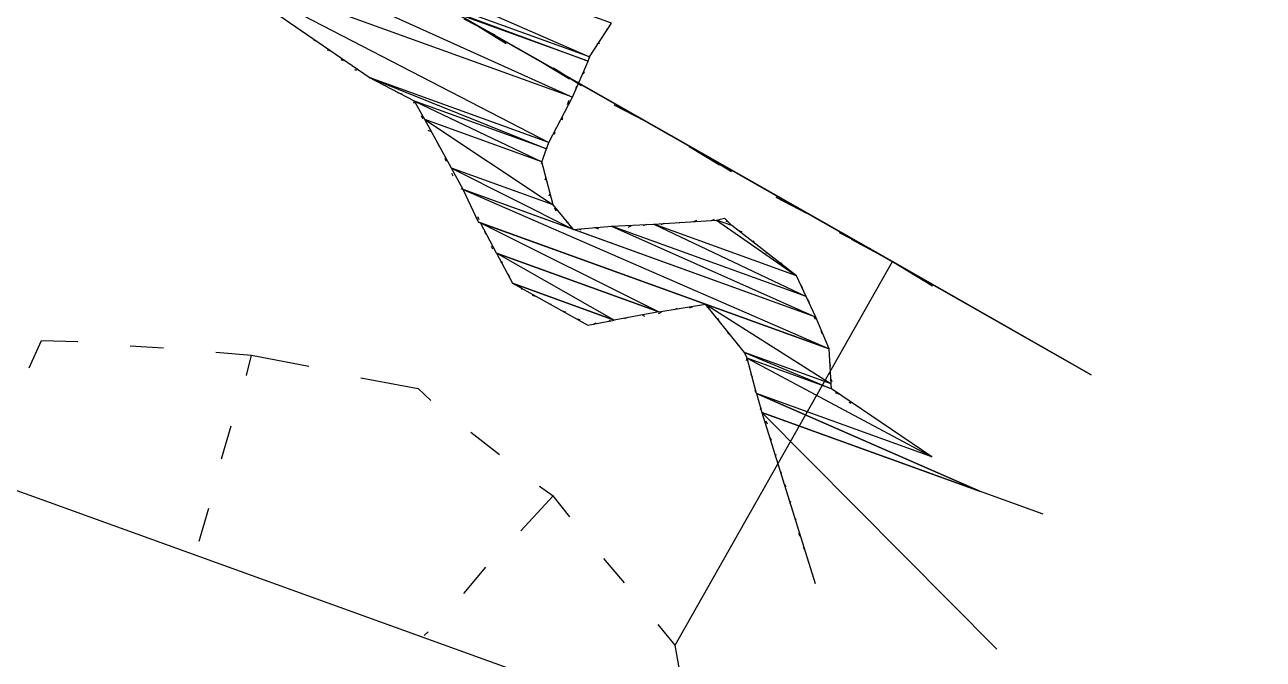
# Model space of a CAD drawing. Header units: feet. Extents: x 2484883 to 2491360, y 414166 to 419420.
# Drawn here: x 2488618 to 2489227, y 414637 to 414949 of the extents above; entities that cross this region are included whole.
import ezdxf

# ---------------------------------------------------------------- set-up
doc = ezdxf.new("R2010")
doc.units = ezdxf.units.FT
doc.layers.add('SITE_BASE', color=8, linetype='Continuous')
doc.layers.add('WETLANDS', color=5, linetype='Continuous')

msp = doc.modelspace()

# ---------------------------------------------------------------- linework, layer by layer
at = {"layer": 'SITE_BASE'}
for p, q in [((2488834.23, 414952.42), (2488849.42, 414944.53)), ((2488855.03, 414940.09), (2488841.3, 414948.67)), ((2488904.6, 414947.43), (2488904.21, 414946.37)), ((2488755, 414946.19), (2488753.94, 414946.58)), ((2488761.68, 414941.37), (2488760.62, 414941.76)), ((2488768.36, 414936.55), (2488767.29, 414936.94)), ((2488900.84, 414940.37), (2488899.39, 414939.69)), ((2488775.03, 414931.73), (2488773.97, 414932.12)), ((2488871.28, 414931.81), (2488886.09, 414922.85)), ((2488896.02, 414933.69), (2488895.64, 414932.63)), ((2488781.71, 414926.91), (2488780.65, 414927.3)), ((2488788.77, 414923.16), (2488787.71, 414923.54)), ((2488892.08, 414919.48), (2488878.35, 414928.06)), ((2488893.33, 414926.25), (2488892.94, 414925.18)), ((2488795.83, 414919.4), (2488794.77, 414919.79)), ((2488889.57, 414919.19), (2488889.19, 414918.12)), ((2488803.96, 414915.26), (2488801.83, 414916.03)), ((2488809.57, 414910.83), (2488809.96, 414911.89)), ((2488885.82, 414912.12), (2488885.05, 414910)), ((2488907.95, 414910.14), (2488923.14, 414902.24)), ((2488929.13, 414898.87), (2488915.01, 414906.38)), ((2488814.03, 414903.2), (2488813.35, 414904.65)), ((2488882.74, 414903.62), (2488882.35, 414902.55)), ((2488817.81, 414897.02), (2488816.75, 414897.41)), ((2488878.98, 414896.55), (2488878.6, 414895.49)), ((2488822.27, 414889.4), (2488821.59, 414890.84)), ((2488875.23, 414889.49), (2488874.84, 414888.43)), ((2488945, 414889.52), (2488959.8, 414880.56)), ((2488825.67, 414882.15), (2488824.99, 414883.6)), ((2488872.54, 414882.05), (2488872.15, 414880.98)), ((2488965.8, 414877.19), (2488951, 414886.15)), ((2488829.06, 414874.91), (2488828.38, 414876.36)), ((2488833.91, 414868.35), (2488832.84, 414868.73)), ((2488874.48, 414874.13), (2488874.1, 414873.06)), ((2488982.05, 414868.91), (2488996.85, 414859.95)), ((2488837.3, 414861.11), (2488836.62, 414862.56)), ((2488876.43, 414866.21), (2488876.05, 414865.14)), ((2489002.85, 414856.58), (2488987.66, 414864.48)), ((2488878.76, 414859.35), (2488879.44, 414857.9)), ((2488841.76, 414853.48), (2488841.08, 414854.93)), ((2488884.67, 414852.4), (2488885.73, 414852.02)), ((2488906.8, 414850.41), (2488907.87, 414850.03)), ((2488915.02, 414849.85), (2488916.47, 414850.53)), ((2488922.55, 414850.73), (2488924, 414851.41)), ((2488931.15, 414851.23), (2488932.6, 414851.91)), ((2488938.69, 414852.11), (2488941.2, 414852.41)), ((2488947.29, 414852.61), (2488948.74, 414853.29)), ((2488955.89, 414853.11), (2488957.34, 414853.79)), ((2488963.04, 414852.93), (2488964.1, 414852.55)), ((2488845.16, 414846.24), (2488844.48, 414847.69)), ((2488890.67, 414849.03), (2488891.73, 414848.65)), ((2488898.2, 414849.91), (2488900.33, 414849.14)), ((2488969.72, 414848.11), (2488970.78, 414847.73)), ((2489018.71, 414847.24), (2489033.9, 414839.34)), ((2489044.83, 414832.98), (2489024.71, 414843.86)), ((2488848.55, 414839), (2488847.87, 414840.45)), ((2488976.39, 414843.29), (2488977.07, 414841.84)), ((2488853.4, 414832.44), (2488852.33, 414832.82)), ((2488982.69, 414837.41), (2488983.75, 414837.02)), ((2488989.36, 414832.59), (2488990.43, 414832.2)), ((2488856.79, 414825.19), (2488856.11, 414826.64)), ((2488994.98, 414828.15), (2488995.66, 414826.71)), ((2488863.08, 414819.31), (2488861.34, 414821.14)), ((2488999.82, 414821.59), (2489000.5, 414820.14)), ((2488870.14, 414815.56), (2488868.02, 414816.33)), ((2489003.22, 414814.35), (2489003.9, 414812.9)), ((2488877.21, 414811.8), (2488876.14, 414812.18)), ((2488884.27, 414808.04), (2488883.2, 414808.43)), ((2488931.14, 414807.94), (2488929.69, 414807.26)), ((2488939.06, 414809.88), (2488937.61, 414809.2)), ((2488946.59, 414810.77), (2488945.14, 414810.09)), ((2488954.81, 414810.2), (2488953.74, 414810.59)), ((2488891.33, 414804.29), (2488890.27, 414804.67)), ((2488899.16, 414802.66), (2488897.71, 414801.98)), ((2488906.7, 414803.54), (2488905.63, 414803.93)), ((2488914.62, 414805.49), (2488913.17, 414804.81)), ((2488923.22, 414805.99), (2488922.15, 414806.37)), ((2488959.65, 414803.64), (2488958.97, 414805.09)), ((2489006.23, 414806.05), (2489006.91, 414804.6)), ((2488964.5, 414797.08), (2488963.82, 414798.53)), ((2489009.62, 414798.8), (2489010.3, 414797.36)), ((2488670.25, 414791.61), (2488686.68, 414790.48)), ((2488969.72, 414791.58), (2488968.66, 414791.96)), ((2489013.02, 414791.56), (2489013.7, 414790.11)), ((2488712.39, 414788.4), (2488729.88, 414786.89)), ((2488973.12, 414784.34), (2488973.5, 414785.4)), ((2489013.9, 414784.03), (2489014.2, 414781.51)), ((2488976.13, 414776.03), (2488975.45, 414777.48)), ((2489014.4, 414775.43), (2489015.08, 414773.98)), ((2488978.08, 414768.11), (2488977.4, 414769.56)), ((2489016.73, 414768.57), (2489018.86, 414767.8)), ((2488980.03, 414760.19), (2488980.41, 414761.26)), ((2489023.41, 414763.75), (2489024.47, 414763.37)), ((2488983.42, 414752.95), (2488982.74, 414754.4)), ((2488719.7, 414752.08), (2488715, 414735.74)), ((2488837.7, 414749.11), (2488851.73, 414738.02)), ((2488985.37, 414745.03), (2488984.69, 414746.48)), ((2488987.32, 414737.11), (2488987.7, 414738.17)), ((2488990.33, 414728.8), (2488989.65, 414730.25)), ((2488871.38, 414722.5), (2488878.06, 414717.68)), ((2488992.66, 414721.95), (2488991.98, 414723.39)), ((2488708.66, 414711.57), (2488703.96, 414695.23)), ((2488994.61, 414714.03), (2488994.99, 414715.09)), ((2488997.62, 414705.72), (2488996.94, 414707.17)), ((2488999.56, 414697.8), (2488998.89, 414699.25)), ((2489001.9, 414690.94), (2489001.22, 414692.39)), ((2488913.12, 414674.93), (2488903.04, 414686.99)), ((2488834.27, 414669.76), (2488844.97, 414682.73)), ((2488814.79, 414649.14), (2488816.62, 414650.88))]:
    msp.add_line(p, q, dxfattribs=at)
for points in [[(2486094.4, 419420.24), (2491359.78, 417516.49), (2490148.3, 414165.79), (2484882.92, 416069.55), (2486094.4, 419420.24)], [(2487993.6, 414946.05), (2488207.85, 415156.05), (2488541.12, 415119.75), (2489142.54, 414777.21), (2489044.83, 414832.98), (2488541.12, 415119.75), (2488207.85, 415156.05), (2487993.6, 414946.05), (2487999.1, 414951.28)], [(2488938.1, 414644.25), (2489044.83, 414832.98), (2489064.57, 414821.03)], [(2488620.6, 414780.7), (2488626.66, 414794.14), (2488644.54, 414793.69)], [(2488727.48, 414776.93), (2488729.88, 414786.89), (2488758.01, 414781.53)], [(2488783.63, 414775.87), (2488811.76, 414770.51), (2488818.05, 414764.63)], [(2488886.38, 414707.45), (2488878.06, 414717.68), (2488862.24, 414700.54)], [(2488945.62, 414601.84), (2488938.1, 414644.25), (2488929.78, 414654.47)]]:
    msp.add_lwpolyline(points, dxfattribs=at)
at = {"layer": 'WETLANDS'}
for points in [[(2488906.81, 414950.24), (2488623.87, 415052.54), (2488896.02, 414933.69), (2488906.81, 414950.24)], [(2488623.87, 415052.54), (2488896.02, 414933.69), (2488655.62, 415020.61), (2488623.87, 415052.54)], [(2488896.02, 414933.69), (2488655.62, 415020.61), (2488895.25, 414931.57), (2488896.02, 414933.69)], [(2488655.62, 415020.61), (2488895.25, 414931.57), (2488660.17, 415016.56), (2488655.62, 415020.61)], [(2488895.25, 414931.57), (2488660.17, 415016.56), (2488887.65, 414913.87), (2488895.25, 414931.57)], [(2488660.17, 415016.56), (2488887.65, 414913.87), (2488706.82, 414979.25), (2488660.17, 415016.56)], [(2488887.65, 414913.87), (2488706.82, 414979.25), (2488876, 414891.62), (2488887.65, 414913.87)], [(2488706.82, 414979.25), (2488876, 414891.62), (2488787.71, 414923.54), (2488706.82, 414979.25)], [(2488876, 414891.62), (2488787.71, 414923.54), (2488874.84, 414888.43), (2488876, 414891.62)], [(2488787.71, 414923.54), (2488874.84, 414888.43), (2488809.96, 414911.89), (2488787.71, 414923.54)], [(2488874.84, 414888.43), (2488809.96, 414911.89), (2488872.54, 414882.05), (2488874.84, 414888.43)], [(2488809.96, 414911.89), (2488872.54, 414882.05), (2488815.09, 414902.81), (2488809.96, 414911.89)], [(2488872.54, 414882.05), (2488815.09, 414902.81), (2488878.08, 414860.8), (2488872.54, 414882.05)], [(2488815.09, 414902.81), (2488878.08, 414860.8), (2488828.09, 414878.87), (2488815.09, 414902.81)], [(2488878.08, 414860.8), (2488828.09, 414878.87), (2488888.15, 414848.74), (2488878.08, 414860.8)], [(2488828.09, 414878.87), (2488888.15, 414848.74), (2488833.91, 414868.35), (2488828.09, 414878.87)], [(2489007.29, 414805.66), (2488833.91, 414868.35), (2489013.7, 414790.11), (2489007.29, 414805.66)], [(2488833.91, 414868.35), (2489013.7, 414790.11), (2488841.38, 414852.42), (2488833.91, 414868.35)], [(2489013.7, 414790.11), (2488841.38, 414852.42), (2488842.44, 414852.03), (2489013.7, 414790.11), (2488841.38, 414852.42), (2489013.7, 414790.11), (2488953.07, 414812.04), (2488842.44, 414852.03), (2488930.07, 414808.32), (2488953.07, 414812.04), (2489014.7, 414772.91), (2489013.7, 414790.11)], [(2488842.44, 414852.03), (2488930.07, 414808.32), (2488850.29, 414837.17), (2488842.44, 414852.03)], [(2488906.8, 414850.41), (2489007.29, 414805.66), (2488888.15, 414848.74), (2488906.8, 414850.41)], [(2488927.58, 414851.32), (2489002.54, 414815.8), (2488906.8, 414850.41), (2488927.58, 414851.32)], [(2489002.54, 414815.8), (2488906.8, 414850.41), (2489007.29, 414805.66), (2489002.54, 414815.8)], [(2488958.4, 414853.41), (2488997.78, 414825.94), (2488927.58, 414851.32), (2488958.4, 414853.41)], [(2488997.78, 414825.94), (2488927.58, 414851.32), (2489002.54, 414815.8), (2488997.78, 414825.94)], [(2488962.36, 414854.38), (2488965.85, 414850.71), (2488958.4, 414853.41), (2488962.36, 414854.38)], [(2488965.85, 414850.71), (2488958.4, 414853.41), (2488997.78, 414825.94), (2488965.85, 414850.71)], [(2488850.29, 414837.17), (2488858.15, 414822.3), (2488908.14, 414804.22), (2488850.29, 414837.17), (2488930.07, 414808.32), (2488908.14, 414804.22), (2488858.15, 414822.3), (2488895.2, 414801.69), (2488908.14, 414804.22), (2488850.29, 414837.17)], [(2488953.07, 414812.04), (2489014.7, 414772.91), (2488972.15, 414788.3), (2488953.07, 414812.04)], [(2489014.7, 414772.91), (2488972.15, 414788.3), (2489014.99, 414770.4), (2489014.7, 414772.91)], [(2488972.15, 414788.3), (2489014.99, 414770.4), (2488973.5, 414785.4), (2488972.15, 414788.3)], [(2489014.99, 414770.4), (2488973.5, 414785.4), (2489064.24, 414736.96), (2489014.99, 414770.4)], [(2488973.5, 414785.4), (2489064.24, 414736.96), (2488978.08, 414768.11), (2488973.5, 414785.4)], [(2489064.24, 414736.96), (2488978.08, 414768.11), (2489088.14, 414719.9), (2488978.08, 414768.11), (2488980.7, 414758.74), (2489088.14, 414719.9)], [(2489118.99, 414708.75), (2488980.7, 414758.74), (2489096.21, 414642.41), (2488980.7, 414758.74), (2489006.85, 414674.72)]]:
    msp.add_lwpolyline(points, dxfattribs=at)

doc.saveas('drawing.dxf')
